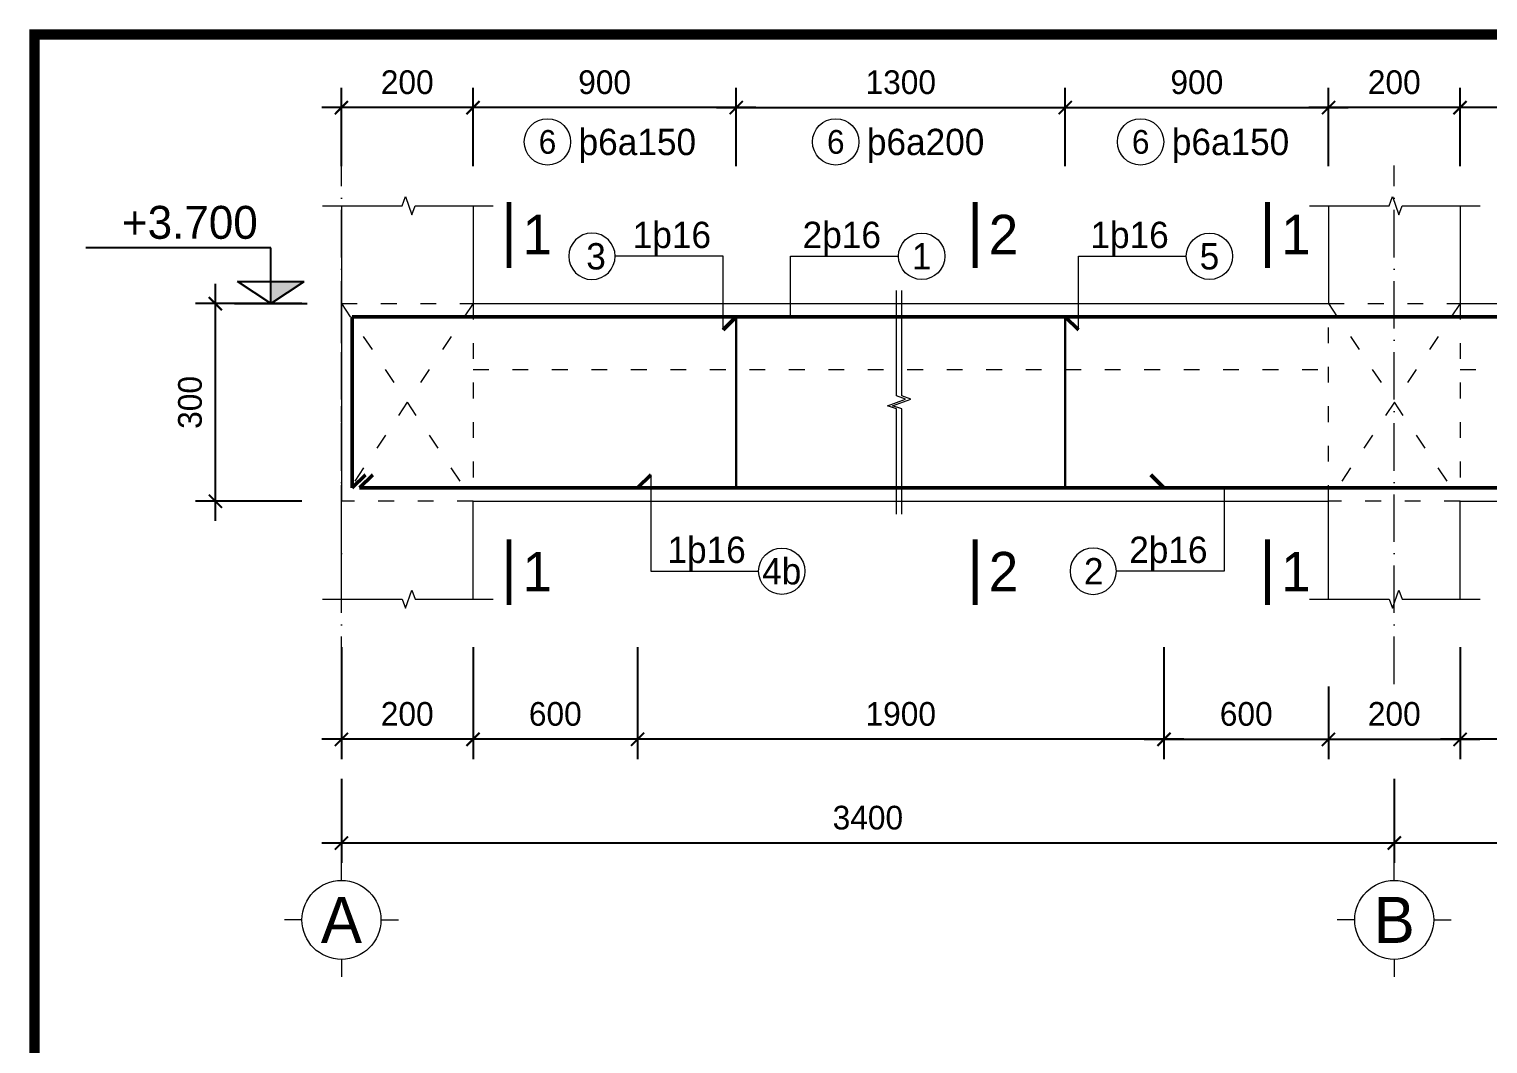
# Model space of a CAD drawing. Header units: inches. Extents: x 566748 to 757280, y 592180 to 740680.
# Drawn here: x 610508 to 621592, y 672651 to 680358 of the extents above; entities that cross this region are included whole.
import ezdxf
from ezdxf.enums import TextEntityAlignment as Align

# ---------------------------------------------------------------- set-up
doc = ezdxf.new("R2010")
doc.units = ezdxf.units.IN
doc.header["$MEASUREMENT"] = 0
doc.linetypes.add('ACAD_ISO03W100', pattern=[30, 12, -18])
doc.linetypes.add('ACAD_ISO10W100', pattern=[18, 12, -3, 0, -3])
doc.layers.add('LAYER7', color=7, linetype='Continuous')
doc.layers.add('TEXT', color=4, linetype='Continuous')
for name, color, linetype, lineweight in [('NET CB', 2, 'Continuous', 20), ('NET GHI CHU', 7, 'Continuous', 13), ('NET KICH THUOC', 9, 'Continuous', 13), ('NET THEP DAI', 3, 'Continuous', 30), ('NET THEP DOC', 1, 'Continuous', 50), ('NET TRUC', 8, 'ACAD_ISO10W100', 9)]:
    doc.layers.add(name, color=color, linetype=linetype, lineweight=lineweight)
doc.styles.add('A2', font='Fonts5.ttf', dxfattribs={"height": 600})
doc.styles.add('HELVE-KT', font='VHELVEN0.TTF')
doc.styles.add('ISO', font='Fonts5.ttf')
doc.styles.add('NHIEN', font='Fonts5.ttf', dxfattribs={"height": 0.2})
doc.styles.add('TEXT', font='Fonts5.ttf')
doc.styles.add('VNIHELVE', font='Fonts5.ttf', dxfattribs={"height": 180})
doc.dimstyles.new('M 1-20', dxfattribs={"dimscale": 100, "dimtxt": 2, "dimasz": 1, "dimexe": 1.5, "dimexo": 3, "dimgap": 1, "dimtad": 1, "dimdec": 0, "dimlfac": 0.2, "dimtxsty": 'VNIHELVE', "dimblk": 'ARCHTICK', "dimcen": 2.5, "dimdle": 1.5, "dimclrd": 256, "dimclre": 256, "dimclrt": 256, "dimadec": 0, "dimazin": 0, "dimtfac": 1, "dimtdec": 0, "dimtix": 1, "dimtmove": 0, "dimatfit": 3, "dimldrblk": 'ARCHTICK', "dimfxl": 7, "dimfxlon": 1, "dimarcsym": 1})

# ---------------------------------------------------------------- blocks, each defined once
blk = doc.blocks.new('_ArchTick')
at = {"color": 0, "linetype": 'ByBlock', "const_width": 0.15}
blk.add_lwpolyline([(-0.5, -0.5), (0.5, 0.5)], dxfattribs=at)
blk = doc.blocks.new('*D320')
at = {"layer": 'Defpoints', "color": 0}
for p in [(612881, 679762), (612881, 679017), (613881, 679017)]:
    blk.add_point(p, dxfattribs=at)
at = {"layer": 'NET KICH THUOC', "lineweight": -2}
for p, q in [((612881, 679317), (612881, 679912)), ((613881, 679317), (613881, 679912)), ((614031, 679762), (612731, 679762))]:
    blk.add_line(p, q, dxfattribs=at)
at = {"layer": 'NET KICH THUOC', "lineweight": -2, "xscale": 100, "yscale": 100, "zscale": 100, "rotation": 180}
blk.add_blockref('_ArchTick', (612881, 679762), dxfattribs=at)
at = {"layer": 'NET KICH THUOC', "lineweight": -2, "xscale": 100, "yscale": 100, "zscale": 100}
blk.add_blockref('_ArchTick', (613881, 679762), dxfattribs=at)
at = {"layer": 'NET KICH THUOC', "insert": (613381, 679954), "char_height": 180, "attachment_point": 5, "style": 'VNIHELVE'}
blk.add_mtext('200', dxfattribs=at)
blk = doc.blocks.new('*D321')
at = {"layer": 'Defpoints', "color": 0}
for p in [(612881, 676029), (613881, 676029), (612881, 674964)]:
    blk.add_point(p, dxfattribs=at)
at = {"layer": 'NET KICH THUOC', "lineweight": -2}
for p, q in [((612881, 675664), (612881, 674814)), ((613881, 675664), (613881, 674814)), ((614031, 674964), (612731, 674964))]:
    blk.add_line(p, q, dxfattribs=at)
at = {"layer": 'NET KICH THUOC', "lineweight": -2, "xscale": 100, "yscale": 100, "zscale": 100, "rotation": 180}
blk.add_blockref('_ArchTick', (612881, 674964), dxfattribs=at)
at = {"layer": 'NET KICH THUOC', "lineweight": -2, "xscale": 100, "yscale": 100, "zscale": 100}
blk.add_blockref('_ArchTick', (613881, 674964), dxfattribs=at)
at = {"layer": 'NET KICH THUOC', "insert": (613381, 675156), "char_height": 180, "attachment_point": 5, "style": 'VNIHELVE'}
blk.add_mtext('200', dxfattribs=at)
blk = doc.blocks.new('*D322')
at = {"layer": 'Defpoints', "color": 0}
for p in [(620381, 679762), (620381, 679017), (621381, 679017)]:
    blk.add_point(p, dxfattribs=at)
at = {"layer": 'NET KICH THUOC', "lineweight": -2}
for p, q in [((620381, 679317), (620381, 679912)), ((621381, 679317), (621381, 679912)), ((621531, 679762), (620231, 679762))]:
    blk.add_line(p, q, dxfattribs=at)
at = {"layer": 'NET KICH THUOC', "lineweight": -2, "xscale": 100, "yscale": 100, "zscale": 100, "rotation": 180}
blk.add_blockref('_ArchTick', (620381, 679762), dxfattribs=at)
at = {"layer": 'NET KICH THUOC', "lineweight": -2, "xscale": 100, "yscale": 100, "zscale": 100}
blk.add_blockref('_ArchTick', (621381, 679762), dxfattribs=at)
at = {"layer": 'NET KICH THUOC', "insert": (620881, 679954), "char_height": 180, "attachment_point": 5, "style": 'VNIHELVE'}
blk.add_mtext('200', dxfattribs=at)
blk = doc.blocks.new('*D323')
at = {"layer": 'Defpoints', "color": 0}
for p in [(612881, 674964), (620881, 674964), (612881, 674176)]:
    blk.add_point(p, dxfattribs=at)
at = {"layer": 'NET KICH THUOC', "lineweight": -2}
for p, q in [((612881, 674664), (612881, 674026)), ((620881, 674664), (620881, 674026)), ((621031, 674176), (612731, 674176))]:
    blk.add_line(p, q, dxfattribs=at)
at = {"layer": 'NET KICH THUOC', "lineweight": -2, "xscale": 100, "yscale": 100, "zscale": 100, "rotation": 180}
blk.add_blockref('_ArchTick', (612881, 674176), dxfattribs=at)
at = {"layer": 'NET KICH THUOC', "lineweight": -2, "xscale": 100, "yscale": 100, "zscale": 100}
blk.add_blockref('_ArchTick', (620881, 674176), dxfattribs=at)
at = {"layer": 'NET KICH THUOC', "insert": (616881, 674368), "char_height": 180, "attachment_point": 5, "style": 'VNIHELVE'}
blk.add_mtext('3400', dxfattribs=at)
blk = doc.blocks.new('*D325')
at = {"layer": 'Defpoints', "color": 0}
for p in [(620881, 674964), (628381, 674964), (620881, 674176)]:
    blk.add_point(p, dxfattribs=at)
at = {"layer": 'NET KICH THUOC', "lineweight": -2}
for p, q in [((620881, 674664), (620881, 674026)), ((628381, 674664), (628381, 674026)), ((628531, 674176), (620731, 674176))]:
    blk.add_line(p, q, dxfattribs=at)
at = {"layer": 'NET KICH THUOC', "lineweight": -2, "xscale": 100, "yscale": 100, "zscale": 100, "rotation": 180}
blk.add_blockref('_ArchTick', (620881, 674176), dxfattribs=at)
at = {"layer": 'NET KICH THUOC', "lineweight": -2, "xscale": 100, "yscale": 100, "zscale": 100}
blk.add_blockref('_ArchTick', (628381, 674176), dxfattribs=at)
at = {"layer": 'NET KICH THUOC', "insert": (624631, 674368), "char_height": 180, "attachment_point": 5, "style": 'VNIHELVE'}
blk.add_mtext('3800', dxfattribs=at)
blk = doc.blocks.new('TRUC')
at = {"layer": 'NET GHI CHU'}
for p, q in [((-228.0773, -72.5415), (-228.0773, -72.4415)), ((-228.3023, -72.7665), (-228.4023, -72.7665)), ((-227.8523, -72.7665), (-227.7523, -72.7665)), ((-228.0773, -72.9915), (-228.0773, -73.0915))]:
    blk.add_line(p, q, dxfattribs=at)
blk.add_circle((-228.0773, -72.7665), 0.225, dxfattribs=at)
at = {"layer": 'NET GHI CHU', "style": 'HELVE-KT'}
blk.add_attdef('A', text='', height=0.3, dxfattribs=at).set_placement((-228.0773, -72.7665), align=Align.MIDDLE_CENTER)
blk = doc.blocks.new('*D330')
at = {"layer": 'Defpoints', "color": 0}
for p in [(620381, 679762), (620381, 679017), (621381, 679017)]:
    blk.add_point(p, dxfattribs=at)
at = {"layer": 'NET KICH THUOC', "lineweight": -2}
for p, q in [((620381, 679317), (620381, 679912)), ((621381, 679317), (621381, 679912)), ((621531, 679762), (620231, 679762))]:
    blk.add_line(p, q, dxfattribs=at)
at = {"layer": 'NET KICH THUOC', "lineweight": -2, "xscale": 100, "yscale": 100, "zscale": 100, "rotation": 180}
blk.add_blockref('_ArchTick', (620381, 679762), dxfattribs=at)
at = {"layer": 'NET KICH THUOC', "lineweight": -2, "xscale": 100, "yscale": 100, "zscale": 100}
blk.add_blockref('_ArchTick', (621381, 679762), dxfattribs=at)
at = {"layer": 'NET KICH THUOC', "insert": (620881, 679954), "char_height": 180, "attachment_point": 5, "style": 'VNIHELVE'}
blk.add_mtext('200', dxfattribs=at)
blk = doc.blocks.new('*D334')
at = {"layer": 'Defpoints', "color": 0}
for p in [(615131, 676873), (613881, 675664), (613881, 674964)]:
    blk.add_point(p, dxfattribs=at)
at = {"layer": 'NET KICH THUOC', "lineweight": -2}
for p, q in [((615131, 675664), (615131, 674814)), ((613881, 675364), (613881, 674814)), ((615281, 674964), (613731, 674964))]:
    blk.add_line(p, q, dxfattribs=at)
at = {"layer": 'NET KICH THUOC', "lineweight": -2, "xscale": 100, "yscale": 100, "zscale": 100, "rotation": 180}
blk.add_blockref('_ArchTick', (613881, 674964), dxfattribs=at)
at = {"layer": 'NET KICH THUOC', "lineweight": -2, "xscale": 100, "yscale": 100, "zscale": 100}
blk.add_blockref('_ArchTick', (615131, 674964), dxfattribs=at)
at = {"layer": 'NET KICH THUOC', "insert": (614506, 675156), "char_height": 180, "attachment_point": 5, "style": 'VNIHELVE'}
blk.add_mtext('600', dxfattribs=at)
blk = doc.blocks.new('*D341')
at = {"layer": 'Defpoints', "color": 0}
for p in [(621381, 679762), (621381, 679017), (623381, 679017)]:
    blk.add_point(p, dxfattribs=at)
at = {"layer": 'NET KICH THUOC', "lineweight": -2}
for p, q in [((621381, 679317), (621381, 679912)), ((623381, 679317), (623381, 679912)), ((623531, 679762), (621231, 679762))]:
    blk.add_line(p, q, dxfattribs=at)
at = {"layer": 'NET KICH THUOC', "lineweight": -2, "xscale": 100, "yscale": 100, "zscale": 100, "rotation": 180}
blk.add_blockref('_ArchTick', (621381, 679762), dxfattribs=at)
at = {"layer": 'NET KICH THUOC', "lineweight": -2, "xscale": 100, "yscale": 100, "zscale": 100}
blk.add_blockref('_ArchTick', (623381, 679762), dxfattribs=at)
at = {"layer": 'NET KICH THUOC', "insert": (622381, 679954), "char_height": 180, "attachment_point": 5, "style": 'VNIHELVE'}
blk.add_mtext('1000', dxfattribs=at)
blk = doc.blocks.new('DS THEP')
blk.add_circle((220, 0), 220)
at = {"style": 'A2'}
blk.add_attdef('ENTER', text='', height=250, dxfattribs=at).set_placement((220, 0), align=Align.MIDDLE_CENTER)
blk = doc.blocks.new('*D344')
at = {"layer": 'Defpoints', "color": 0}
for p in [(613881, 679762), (613881, 679017), (615881, 679017)]:
    blk.add_point(p, dxfattribs=at)
at = {"layer": 'NET KICH THUOC', "lineweight": -2}
for p, q in [((613881, 679317), (613881, 679912)), ((615881, 679317), (615881, 679912)), ((616031, 679762), (613731, 679762))]:
    blk.add_line(p, q, dxfattribs=at)
at = {"layer": 'NET KICH THUOC', "lineweight": -2, "xscale": 100, "yscale": 100, "zscale": 100, "rotation": 180}
blk.add_blockref('_ArchTick', (613881, 679762), dxfattribs=at)
at = {"layer": 'NET KICH THUOC', "lineweight": -2, "xscale": 100, "yscale": 100, "zscale": 100}
blk.add_blockref('_ArchTick', (615881, 679762), dxfattribs=at)
at = {"layer": 'NET KICH THUOC', "insert": (614881, 679954), "char_height": 180, "attachment_point": 5, "style": 'VNIHELVE'}
blk.add_mtext('900', dxfattribs=at)
blk = doc.blocks.new('*D345')
at = {"layer": 'Defpoints', "color": 0}
for p in [(620381, 679762), (618381, 679017), (620381, 679017)]:
    blk.add_point(p, dxfattribs=at)
at = {"layer": 'NET KICH THUOC', "lineweight": -2}
for p, q in [((618381, 679317), (618381, 679912)), ((620381, 679317), (620381, 679912)), ((618231, 679762), (620531, 679762))]:
    blk.add_line(p, q, dxfattribs=at)
at = {"layer": 'NET KICH THUOC', "lineweight": -2, "xscale": 100, "yscale": 100, "zscale": 100, "rotation": 180}
blk.add_blockref('_ArchTick', (618381, 679762), dxfattribs=at)
at = {"layer": 'NET KICH THUOC', "lineweight": -2, "xscale": 100, "yscale": 100, "zscale": 100}
blk.add_blockref('_ArchTick', (620381, 679762), dxfattribs=at)
at = {"layer": 'NET KICH THUOC', "insert": (619381, 679954), "char_height": 180, "attachment_point": 5, "style": 'VNIHELVE'}
blk.add_mtext('900', dxfattribs=at)
blk = doc.blocks.new('*D346')
at = {"layer": 'Defpoints', "color": 0}
for p in [(618381, 679762), (615881, 679017), (618381, 679017)]:
    blk.add_point(p, dxfattribs=at)
at = {"layer": 'NET KICH THUOC', "lineweight": -2}
for p, q in [((615881, 679317), (615881, 679912)), ((618381, 679317), (618381, 679912)), ((615731, 679762), (618531, 679762))]:
    blk.add_line(p, q, dxfattribs=at)
at = {"layer": 'NET KICH THUOC', "lineweight": -2, "xscale": 100, "yscale": 100, "zscale": 100, "rotation": 180}
blk.add_blockref('_ArchTick', (615881, 679762), dxfattribs=at)
at = {"layer": 'NET KICH THUOC', "lineweight": -2, "xscale": 100, "yscale": 100, "zscale": 100}
blk.add_blockref('_ArchTick', (618381, 679762), dxfattribs=at)
at = {"layer": 'NET KICH THUOC', "insert": (617131, 679954), "char_height": 180, "attachment_point": 5, "style": 'VNIHELVE'}
blk.add_mtext('1300', dxfattribs=at)
blk = doc.blocks.new('MCD')
at = {"layer": 'NET GHI CHU'}
blk.add_lwpolyline([(0, 667, 50, 50, 0), (0, 0, 0, 0, 0)], format="xyseb", dxfattribs=at)
at = {"layer": 'TEXT', "linetype": 'ACAD_ISO03W100', "style": 'TEXT'}
blk.add_attdef('MCD', (139, 128), '', height=400, dxfattribs=at)
blk = doc.blocks.new('CT P')
at = {"color": 7}
for p, q in [((0, 423), (1406, 423)), ((0, 0), (0, 423)), ((0, 0), (-253, 168)), ((253, 168), (-253, 168)), ((0, 0), (253, 168))]:
    blk.add_line(p, q, dxfattribs=at)
at = {"color": 8}
blk.add_line((276, 0), (-276, 0), dxfattribs=at)
at = {"color": 7}
blk.add_solid([(0, 0), (-253, 168), (0, 168)], dxfattribs=at)
at = {"color": 7, "style": 'TEXT', "flags": 4}
blk.add_attdef('CODE', (258, 492), '', height=250, dxfattribs=at)
blk = doc.blocks.new('*D347')
at = {"layer": 'Defpoints', "color": 0}
for p in [(611923, 678273), (612881, 678273), (612881, 676773)]:
    blk.add_point(p, dxfattribs=at)
at = {"layer": 'NET KICH THUOC', "lineweight": -2}
for p, q in [((611923, 676623), (611923, 678423)), ((612581, 678273), (611773, 678273)), ((612581, 676773), (611773, 676773))]:
    blk.add_line(p, q, dxfattribs=at)
at = {"layer": 'NET KICH THUOC', "lineweight": -2, "xscale": 100, "yscale": 100, "zscale": 100}
for p, rotation in [((611923, 678273), 90), ((611923, 676773), 270)]:
    blk.add_blockref('_ArchTick', p, dxfattribs=dict(at, rotation=rotation))
at = {"layer": 'NET KICH THUOC', "insert": (611731, 677523), "char_height": 180, "attachment_point": 5, "rotation": 90, "style": 'VNIHELVE'}
blk.add_mtext('300', dxfattribs=at)
blk = doc.blocks.new('*D359')
at = {"layer": 'Defpoints', "color": 0}
for p in [(619131, 676873), (620381, 675664), (620381, 674964)]:
    blk.add_point(p, dxfattribs=at)
at = {"layer": 'NET KICH THUOC', "lineweight": -2}
for p, q in [((619131, 675664), (619131, 674814)), ((620381, 675364), (620381, 674814)), ((618981, 674964), (620531, 674964))]:
    blk.add_line(p, q, dxfattribs=at)
at = {"layer": 'NET KICH THUOC', "lineweight": -2, "xscale": 100, "yscale": 100, "zscale": 100, "rotation": 180}
blk.add_blockref('_ArchTick', (619131, 674964), dxfattribs=at)
at = {"layer": 'NET KICH THUOC', "lineweight": -2, "xscale": 100, "yscale": 100, "zscale": 100}
blk.add_blockref('_ArchTick', (620381, 674964), dxfattribs=at)
at = {"layer": 'NET KICH THUOC', "insert": (619756, 675156), "char_height": 180, "attachment_point": 5, "style": 'VNIHELVE'}
blk.add_mtext('600', dxfattribs=at)
blk = doc.blocks.new('*D360')
at = {"layer": 'Defpoints', "color": 0}
for p in [(619131, 676873), (615131, 675664), (615131, 674964)]:
    blk.add_point(p, dxfattribs=at)
at = {"layer": 'NET KICH THUOC', "lineweight": -2}
for p, q in [((619131, 675664), (619131, 674814)), ((615131, 675364), (615131, 674814)), ((619281, 674964), (614981, 674964))]:
    blk.add_line(p, q, dxfattribs=at)
at = {"layer": 'NET KICH THUOC', "lineweight": -2, "xscale": 100, "yscale": 100, "zscale": 100, "rotation": 180}
blk.add_blockref('_ArchTick', (615131, 674964), dxfattribs=at)
at = {"layer": 'NET KICH THUOC', "lineweight": -2, "xscale": 100, "yscale": 100, "zscale": 100}
blk.add_blockref('_ArchTick', (619131, 674964), dxfattribs=at)
at = {"layer": 'NET KICH THUOC', "insert": (617131, 675156), "char_height": 180, "attachment_point": 5, "style": 'VNIHELVE'}
blk.add_mtext('1900', dxfattribs=at)
blk = doc.blocks.new('*D362')
at = {"layer": 'Defpoints', "color": 0}
for p in [(622631, 676873), (621381, 675664), (621381, 674964)]:
    blk.add_point(p, dxfattribs=at)
at = {"layer": 'NET KICH THUOC', "lineweight": -2}
for p, q in [((622631, 675664), (622631, 674814)), ((621381, 675364), (621381, 674814)), ((622781, 674964), (621231, 674964))]:
    blk.add_line(p, q, dxfattribs=at)
at = {"layer": 'NET KICH THUOC', "lineweight": -2, "xscale": 100, "yscale": 100, "zscale": 100, "rotation": 180}
blk.add_blockref('_ArchTick', (621381, 674964), dxfattribs=at)
at = {"layer": 'NET KICH THUOC', "lineweight": -2, "xscale": 100, "yscale": 100, "zscale": 100}
blk.add_blockref('_ArchTick', (622631, 674964), dxfattribs=at)
at = {"layer": 'NET KICH THUOC', "insert": (622006, 675156), "char_height": 180, "attachment_point": 5, "style": 'VNIHELVE'}
blk.add_mtext('700', dxfattribs=at)
blk = doc.blocks.new('*D317')
at = {"layer": 'Defpoints', "color": 0}
for p in [(621381, 676029), (620381, 675664), (621381, 674964)]:
    blk.add_point(p, dxfattribs=at)
at = {"layer": 'NET KICH THUOC', "lineweight": -2}
for p, q in [((621381, 675664), (621381, 674814)), ((620381, 675364), (620381, 674814)), ((620231, 674964), (621531, 674964))]:
    blk.add_line(p, q, dxfattribs=at)
at = {"layer": 'NET KICH THUOC', "lineweight": -2, "xscale": 100, "yscale": 100, "zscale": 100, "rotation": 180}
blk.add_blockref('_ArchTick', (620381, 674964), dxfattribs=at)
at = {"layer": 'NET KICH THUOC', "lineweight": -2, "xscale": 100, "yscale": 100, "zscale": 100}
blk.add_blockref('_ArchTick', (621381, 674964), dxfattribs=at)
at = {"layer": 'NET KICH THUOC', "insert": (620881, 675156), "char_height": 180, "attachment_point": 5, "style": 'VNIHELVE'}
blk.add_mtext('200', dxfattribs=at)

msp = doc.modelspace()

# ---------------------------------------------------------------- linework, layer by layer
at = {"layer": 'LAYER7', "linetype": 'Continuous', "const_width": 80}
msp.add_lwpolyline([(649748.3, 680317.8), (610548.3, 680317.8), (610548.3, 652542.9), (649748.3, 652542.9)], close=True, dxfattribs=at)
at = {"layer": 'NET CB', "ltscale": 800}
for points in [[(612880.9, 679017.2), (612880.9, 678273.2)], [(613880.9, 679017.2), (613880.9, 678273.2)], [(620380.9, 679017.2), (620380.9, 678273.2)], [(621380.9, 679017.2), (621380.9, 678273.2)], [(612880.9, 678273.2), (612880.9, 676773.2), (612880.9, 676773.2)], [(613880.9, 678273.2), (620380.9, 678273.2)], [(621380.9, 678273.2), (627880.9, 678273.2)], [(612880.9, 676029.2), (612880.9, 676773.2)], [(613880.9, 676773.2), (620380.9, 676773.2)], [(613880.9, 676029.2), (613880.9, 676773.2)], [(620380.9, 676029.2), (620380.9, 676773.2)], [(621380.9, 676773.2), (627880.9, 676773.2)], [(621380.9, 676029.2), (621380.9, 676773.2)]]:
    msp.add_lwpolyline(points, dxfattribs=at)
at = {"layer": 'NET GHI CHU'}
for points in [[(612737, 679017.2), (613341.6, 679017.2), (613366.6, 679085.9), (613416.6, 678948.6), (613441.6, 679017.2), (614032.9, 679017.2)], [(620237, 679017.2), (620841.6, 679017.2), (620866.6, 679085.9), (620916.6, 678948.6), (620941.6, 679017.2), (621532.9, 679017.2)], [(612737, 676029.2), (613341.6, 676029.2), (613366.6, 675960.5), (613416.6, 676097.9), (613441.6, 676029.2), (614032.9, 676029.2)], [(620237, 676029.2), (620841.6, 676029.2), (620866.6, 675960.5), (620916.6, 676097.9), (620941.6, 676029.2), (621532.9, 676029.2)]]:
    msp.add_lwpolyline(points, dxfattribs=at)
at = {"layer": 'NET GHI CHU', "color": 7}
for points in [[(615780.9, 678073.2), (615780.9, 678632.7), (614960.8, 678632.7)], [(616293.9, 678173.2), (616293.9, 678632.7), (617114, 678632.7)], [(618480.9, 678073.2), (618480.9, 678632.7), (619300.9, 678632.7)], [(615230.9, 676973.2), (615230.9, 676240.7), (616050.9, 676240.7)], [(619589.4, 676873.2), (619589.4, 676240.7), (618769.3, 676240.7)]]:
    msp.add_lwpolyline(points, dxfattribs=at)
at = {"layer": 'NET GHI CHU', "linetype": 'Continuous'}
for points in [[(617097.9, 676673.2), (617097.9, 677473.2), (617029.2, 677498.2), (617166.5, 677548.2), (617097.9, 677573.2), (617097.9, 678373.2)], [(617137.9, 676673.2), (617137.9, 677473.2), (617069.2, 677498.2), (617206.5, 677548.2), (617137.9, 677573.2), (617137.9, 678373.2)]]:
    msp.add_lwpolyline(points, dxfattribs=at)
at = {"layer": 'NET GHI CHU', "linetype": 'ACAD_ISO03W100', "ltscale": 10}
for points in [[(613880.9, 676773.2), (612880.9, 676773.2), (612880.9, 678273.2), (613880.9, 678273.2)], [(621380.9, 676773.2), (620380.9, 676773.2), (620380.9, 678273.2), (621380.9, 678273.2)]]:
    msp.add_lwpolyline(points, close=True, dxfattribs=at)
for points in [[(612880.9, 678273.2), (613880.9, 676773.2)], [(613880.9, 678273.2), (612880.9, 676773.2)], [(620380.9, 678273.2), (621380.9, 676773.2)], [(621380.9, 678273.2), (620380.9, 676773.2)], [(613880.9, 677773.2), (620380.9, 677773.2)], [(621380.9, 677773.2), (627880.9, 677773.2)]]:
    msp.add_lwpolyline(points, dxfattribs=at)
at = {"layer": 'NET THEP DAI'}
for p, q in [((615880.9, 676873.2), (615880.9, 678173.2)), ((618380.9, 676873.2), (618380.9, 678173.2))]:
    msp.add_line(p, q, dxfattribs=at)
at = {"layer": 'NET THEP DOC'}
for p, q in [((612963.2, 676873.2), (612963.2, 678173.2)), ((643742.9, 676873.2), (613019.4, 676873.2))]:
    msp.add_line(p, q, dxfattribs=at)
for points in [[(643798.6, 678173.2), (612963.2, 678173.2)], [(615780.9, 678073.2), (615880.9, 678173.2)], [(618480.9, 678073.2), (618380.9, 678173.2)], [(612963.2, 676873.2), (613063.2, 676973.2)], [(613019.4, 676873.2), (613119.4, 676973.2)], [(615130.9, 676873.2), (615230.9, 676973.2)], [(619130.9, 676873.2), (619030.9, 676973.2)]]:
    msp.add_lwpolyline(points, dxfattribs=at)
at = {"layer": 'NET TRUC', "linetype": 'ACAD_ISO10W100', "ltscale": 30}
for points in [[(612880.9, 675384.1), (612880.9, 679322.4)], [(620880.9, 675384.1), (620880.9, 679322.4)]]:
    msp.add_lwpolyline(points, dxfattribs=at)

# ---------------------------------------------------------------- block references
at = {"layer": 'NET GHI CHU', "color": 7}
ref = msp.add_blockref('DS THEP', (614270, 679502), dxfattribs=dict(at, xscale=0.8000000000465661, yscale=0.8000000000465661, zscale=0.8000000000465661))
ref.add_attrib('ENTER', '6', dxfattribs={"layer": '0', "height": 180, "style": 'ISO'}).set_placement((614446.6, 679502), align=Align.MIDDLE_CENTER)
ref = msp.add_blockref('DS THEP', (616460.5, 679502), dxfattribs=dict(at, xscale=0.8000000000465661, yscale=0.8000000000465661, zscale=0.8000000000465661))
ref.add_attrib('ENTER', '6', dxfattribs={"layer": '0', "height": 180, "style": 'ISO'}).set_placement((616637.1, 679502), align=Align.MIDDLE_CENTER)
ref = msp.add_blockref('DS THEP', (618777.5, 679502), dxfattribs=dict(at, xscale=0.8000000000465661, yscale=0.8000000000465661, zscale=0.8000000000465661))
ref.add_attrib('ENTER', '6', dxfattribs={"layer": '0', "height": 180, "style": 'ISO'}).set_placement((618954.1, 679502), align=Align.MIDDLE_CENTER)
ref = msp.add_blockref('DS THEP', (614960.8, 678632.7), dxfattribs=dict(at, xscale=-0.8000000000465661, yscale=0.8000000000465661, zscale=0.8000000000465661))
ref.add_attrib('ENTER', '3', dxfattribs={"layer": '0', "height": 200, "style": 'ISO'}).set_placement((614815.5, 678632.7), align=Align.MIDDLE_CENTER)
ref = msp.add_blockref('DS THEP', (617114, 678632.7), dxfattribs=dict(at, xscale=0.8000000000465661, yscale=0.8000000000465661, zscale=0.8000000000465661))
ref.add_attrib('ENTER', '1', dxfattribs={"layer": '0', "height": 200, "style": 'ISO'}).set_placement((617289.7, 678632.7), align=Align.MIDDLE_CENTER)
ref = msp.add_blockref('DS THEP', (619300.9, 678632.7), dxfattribs=dict(at, xscale=0.8000000000465661, yscale=0.8000000000465661, zscale=0.8000000000465661))
ref.add_attrib('ENTER', '5', dxfattribs={"layer": '0', "height": 200, "style": 'ISO'}).set_placement((619476.6, 678632.7), align=Align.MIDDLE_CENTER)
ref = msp.add_blockref('DS THEP', (616050.9, 676240.7), dxfattribs=dict(at, xscale=0.8000000000465661, yscale=0.8000000000465661, zscale=0.8000000000465661))
ref.add_attrib('ENTER', '4b', dxfattribs={"layer": '0', "height": 200, "style": 'ISO'}).set_placement((616226.6, 676240.7), align=Align.MIDDLE_CENTER)
ref = msp.add_blockref('DS THEP', (618769.3, 676240.7), dxfattribs=dict(at, xscale=-0.8000000000465661, yscale=0.8000000000465661, zscale=0.8000000000465661))
ref.add_attrib('ENTER', '2', dxfattribs={"layer": '0', "height": 200, "style": 'ISO'}).set_placement((618597.4, 676240.7), align=Align.MIDDLE_CENTER)
at = {"layer": 'TEXT'}
ref = msp.add_blockref('CT P', (612345.1, 678273.2), dxfattribs=dict(at, xscale=-1))
ref.add_attrib('CODE', '+3.700', (611213.4, 678765.7), dxfattribs={"layer": '0', "color": 7, "height": 250, "style": 'TEXT', "flags": 4})
ref = msp.add_blockref('MCD', (614154, 679044.2), dxfattribs=dict(at, xscale=-0.75, yscale=0.75, zscale=0.75, rotation=180))
ref.add_attrib('MCD', '1', (614258, 678647.9), dxfattribs={"linetype": 'ACAD_ISO03W100', "height": 300, "style": 'VNIHELVE'})
ref = msp.add_blockref('MCD', (617696, 679044.2), dxfattribs=dict(at, xscale=-0.75, yscale=0.75, zscale=0.75, rotation=180))
ref.add_attrib('MCD', '2', (617800, 678647.9), dxfattribs={"linetype": 'ACAD_ISO03W100', "height": 300, "style": 'VNIHELVE'})
ref = msp.add_blockref('MCD', (619917.5, 679044.2), dxfattribs=dict(at, xscale=-0.75, yscale=0.75, zscale=0.75, rotation=180))
ref.add_attrib('MCD', '1', (620021.5, 678647.9), dxfattribs={"linetype": 'ACAD_ISO03W100', "height": 300, "style": 'VNIHELVE'})
ref = msp.add_blockref('MCD', (614154, 676483.7), dxfattribs=dict(at, xscale=-0.75, yscale=0.75, zscale=0.75, rotation=180))
ref.add_attrib('MCD', '1', (614258, 676087.4), dxfattribs={"linetype": 'ACAD_ISO03W100', "height": 300, "style": 'VNIHELVE'})
ref = msp.add_blockref('MCD', (617696, 676483.7), dxfattribs=dict(at, xscale=-0.75, yscale=0.75, zscale=0.75, rotation=180))
ref.add_attrib('MCD', '2', (617800, 676087.4), dxfattribs={"linetype": 'ACAD_ISO03W100', "height": 300, "style": 'VNIHELVE'})
ref = msp.add_blockref('MCD', (619917.5, 676483.7), dxfattribs=dict(at, xscale=-0.75, yscale=0.75, zscale=0.75, rotation=180))
ref.add_attrib('MCD', '1', (620021.5, 676087.4), dxfattribs={"linetype": 'ACAD_ISO03W100', "height": 300, "style": 'VNIHELVE'})
at = {"layer": 'TEXT', "linetype": 'Continuous', "ltscale": 0.08}
ref = msp.add_blockref('TRUC', (916983.9, 770614.6), dxfattribs=dict(at, xscale=1333.33333337307, yscale=1333.333333343267, zscale=1333.333333333333))
ref.add_attrib('A', 'A', dxfattribs={"layer": '0', "height": 350, "style": 'NHIEN'}).set_placement((612880.9, 673592.6), align=Align.MIDDLE_CENTER)
ref = msp.add_blockref('TRUC', (924983.9, 770614.6), dxfattribs=dict(at, xscale=1333.33333337307, yscale=1333.333333343267, zscale=1333.333333333333))
ref.add_attrib('A', 'B', dxfattribs={"layer": '0', "height": 350, "style": 'NHIEN'}).set_placement((620880.9, 673592.6), align=Align.MIDDLE_CENTER)

# ---------------------------------------------------------------- texts
at = {"layer": 'TEXT', "char_height": 200, "width": 866.506, "style": 'VNIHELVE'}
for s, insert, attachment_point in [('þ6a150', (614683.1, 679601.3), 1), ('þ6a200', (616873.6, 679601.3), 1), ('þ6a150', (619190.6, 679601.3), 1), ('1þ16', (615094.4, 678895.5), 1), ('2þ16', (616980.4, 678895.5), 3), ('1þ16', (619167.3, 678895.5), 3), ('1þ16', (615953.3, 676503.5), 3), ('2þ16', (618866.9, 676503.5), 1)]:
    msp.add_mtext(s, dxfattribs=dict(at, insert=insert, attachment_point=attachment_point))

# ---------------------------------------------------------------- dimensions: what is measured, and where the dimension line sits
at = {"layer": 'NET KICH THUOC'}
for base, p1, p2, text, picture, middle in [((612880.9, 679761.6), (613880.9, 679017.2), (612880.9, 679017.2), '200', '*D320', (613380.9, 679953.5)), ((613880.9, 679761.6), (615880.9, 679017.2), (613880.9, 679017.2), '900', '*D344', (614880.9, 679953.5)), ((620380.9, 679761.6), (621380.9, 679017.2), (620380.9, 679017.2), '200', '*D322', (620880.9, 679953.5)), ((620380.9, 679761.6), (621380.9, 679017.2), (620380.9, 679017.2), '200', '*D330', (620880.9, 679953.5)), ((621380.9, 679761.6), (623380.9, 679017.2), (621380.9, 679017.2), '1000', '*D341', (622380.9, 679953.5)), ((613880.9, 674963.9), (615130.9, 676873.2), (613880.9, 675663.9), '600', '*D334', (614505.9, 675155.8)), ((615130.9, 674963.9), (619130.9, 676873.2), (615130.9, 675663.9), '1900', '*D360', (617130.9, 675155.8)), ((621380.9, 674963.9), (622630.9, 676873.2), (621380.9, 675663.9), '700', '*D362', (622005.9, 675155.8)), ((612880.9, 674175.9), (620880.9, 674963.9), (612880.9, 674963.9), '3400', '*D323', (616880.9, 674367.8)), ((620880.9, 674175.9), (628380.9, 674963.9), (620880.9, 674963.9), '3800', '*D325', (624630.9, 674367.8))]:
    dim = msp.add_linear_dim(base=base, p1=p1, p2=p2, angle=180, text=text, dimstyle='M 1-20', dxfattribs=at)
    dim.commit()
    dim.dimension.update_dxf_attribs({"geometry": picture, "text_midpoint": middle})
for base, p1, p2, text, picture, middle in [((618380.9, 679761.6), (615880.9, 679017.2), (618380.9, 679017.2), '1300', '*D346', (617130.9, 679953.5)), ((620380.9, 679761.6), (618380.9, 679017.2), (620380.9, 679017.2), '900', '*D345', (619380.9, 679953.5)), ((620380.9, 674963.9), (619130.9, 676873.2), (620380.9, 675663.9), '600', '*D359', (619755.9, 675155.8))]:
    dim = msp.add_linear_dim(base=base, p1=p1, p2=p2, text=text, dimstyle='M 1-20', dxfattribs=at)
    dim.commit()
    dim.dimension.update_dxf_attribs({"geometry": picture, "text_midpoint": middle})
for base, p1, p2, angle, picture, middle in [((611923.3, 678273.2), (612880.9, 676773.2), (612880.9, 678273.2), 90, '*D347', (611731.4, 677523.2)), ((612880.9, 674963.9), (613880.9, 676029.2), (612880.9, 676029.2), 180, '*D321', (613380.9, 675155.8))]:
    dim = msp.add_linear_dim(base=base, p1=p1, p2=p2, angle=angle, dimstyle='M 1-20', dxfattribs=at)
    dim.commit()
    dim.dimension.update_dxf_attribs({"geometry": picture, "text_midpoint": middle})
dim = msp.add_linear_dim(base=(621380.9, 674963.9), p1=(620380.9, 675663.9), p2=(621380.9, 676029.2), dimstyle='M 1-20', dxfattribs=at)
dim.commit()
dim.dimension.update_dxf_attribs({"geometry": '*D317', "text_midpoint": (620880.9, 675155.8)})

doc.saveas('drawing.dxf')
